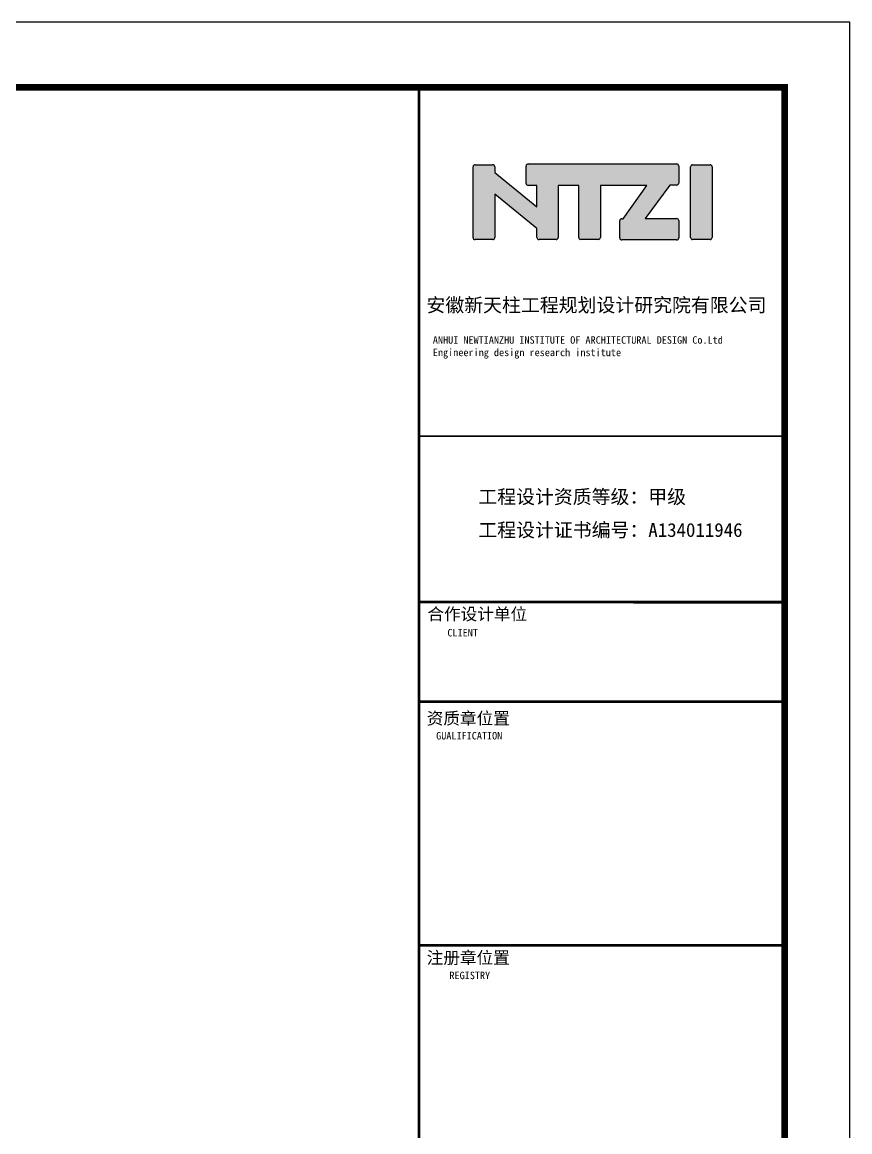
# Model space of a CAD drawing. Extents: x -4407041 to 173436, y -470270 to -29437.
# Drawn here: x -507644 to -475896, y -229783 to -187187 of the extents above; entities that cross this region are included whole.
import ezdxf

# ---------------------------------------------------------------- set-up
doc = ezdxf.new("R2010")
doc.units = 0
doc.header["$LTSCALE"] = 1000
doc.header["$MEASUREMENT"] = 0
for name, color, linetype in [('PUB_TEXT', 7, 'Continuous'), ('PUB_TITLE', 4, 'Continuous'), ('TWT_TITLE', 7, 'Continuous')]:
    doc.layers.add(name, color=color, linetype=linetype)
doc.styles.add('TQ', font='')
doc.styles.get('TQ').set_extended_font_data('SimSun')

msp = doc.modelspace()

# ---------------------------------------------------------------- hatches: boundary and pattern name
h = msp.add_hatch(color=4)
h.paths.add_polyline_path([(-489514.2, -193784.3), (-487897.8, -195105.9), (-487897.8, -195449.2, 0.4142136), (-487817.8, -195529.2), (-487160, -195529.2, 0.4142136), (-487080, -195449.2), (-487079.8, -193451.9), (-486295.6, -193451.9), (-486295.7, -195446.1, 0.4142136), (-486215.7, -195526.1), (-485540.7, -195526.1, 0.4142136), (-485460.7, -195446.1), (-485460.6, -193452.4), (-483679, -193452.5), (-484584.5, -194730.4), (-484639.6, -194730.4, 0.4142136), (-484719.6, -194810.4), (-484719.7, -195467, 0.4142136), (-484639.7, -195547), (-482539, -195547.2, 0.4142136), (-482459, -195467.2), (-482458.9, -194805, 0.4142136), (-482538.9, -194725), (-483739.5, -194725), (-482803.1, -193440.3), (-482537, -193440.3, 0.4142136), (-482457, -193360.3), (-482456.9, -192709.1, 0.4142136), (-482536.9, -192629.1), (-488233.2, -192628.7, 0.4142136), (-488313.2, -192708.7), (-488313.2, -193375.1, 0.4142136), (-488233.3, -193455.1), (-487905.6, -193455.2), (-487905.6, -194275.6), (-489518.6, -192958), (-489518, -192736.7, 0.4148904), (-489598, -192656.5), (-490268, -192656.5, 0.4142136), (-490348, -192736.5), (-490348.2, -195454.6, 0.4142136), (-490268.2, -195534.6), (-489594.3, -195534.7, 0.4142136), (-489514.3, -195454.7)])
h.paths.add_polyline_path([(-482003.9, -195449.5, 0.4142136), (-481923.9, -195529.5), (-481255.4, -195529.5, 0.4142136), (-481175.4, -195449.5), (-481175.2, -192739.6, 0.4142136), (-481255.2, -192659.6), (-481923.8, -192659.5, 0.4142136), (-482003.8, -192739.5)])

# ---------------------------------------------------------------- linework, layer by layer
at = {"color": 4}
for p, q in [((-490348.2, -195454.6), (-490348, -192736.5)), ((-490268, -192656.5), (-489598, -192656.5)), ((-489518, -192736.7), (-489518.6, -192958)), ((-489518.6, -192958), (-487905.6, -194275.6)), ((-488313.2, -193375.1), (-488313.2, -192708.7)), ((-488233.2, -192628.7), (-482536.9, -192629.1)), ((-482456.9, -192709.1), (-482457, -193360.3)), ((-482003.9, -195449.5), (-482003.8, -192739.5)), ((-481923.8, -192659.5), (-481255.2, -192659.6)), ((-481175.2, -192739.6), (-481175.4, -195449.5)), ((-489514.2, -193784.3), (-489514.3, -195454.7)), ((-487897.8, -195105.9), (-489514.2, -193784.3)), ((-487905.6, -193455.2), (-488233.3, -193455.1)), ((-487905.6, -194275.6), (-487905.6, -193455.2)), ((-487079.8, -193451.9), (-487080, -195449.2)), ((-486295.6, -193451.9), (-487079.8, -193451.9)), ((-486295.7, -195446.1), (-486295.6, -193451.9)), ((-485460.6, -193452.4), (-485460.7, -195446.1)), ((-483679, -193452.5), (-485460.6, -193452.4)), ((-484584.5, -194730.4), (-483679, -193452.5)), ((-482803.1, -193440.3), (-483739.5, -194725)), ((-482537, -193440.3), (-482803.1, -193440.3)), ((-484719.7, -195467), (-484719.6, -194810.4)), ((-484639.6, -194730.4), (-484584.5, -194730.4)), ((-483739.5, -194725), (-482538.9, -194725)), ((-482458.9, -194805), (-482459, -195467.2)), ((-487897.8, -195449.2), (-487897.8, -195105.9)), ((-489594.3, -195534.7), (-490268.2, -195534.6)), ((-487160, -195529.2), (-487817.8, -195529.2)), ((-485540.7, -195526.1), (-486215.7, -195526.1)), ((-482539, -195547.2), (-484639.7, -195547)), ((-481255.4, -195529.5), (-481923.9, -195529.5))]:
    msp.add_line(p, q, dxfattribs=at)
for centre, start, end in [((-490268, -192736.5, 0), 89.99644, 179.99644), ((-489598, -192736.5, 0), 359.86408, 89.99644), ((-488233.2, -192708.7, 0), 89.99644, 179.99644), ((-482536.9, -192709.1, 0), 359.99644, 89.99644), ((-481923.8, -192739.5, 0), 89.99644, 179.99644), ((-481255.2, -192739.6, 0), 359.99644, 89.99644), ((-488233.3, -193375.2, 0), 179.99644, 269.99644), ((-482537, -193360.3, 0), 269.99644, 359.99644), ((-484639.6, -194810.4, 0), 89.99644, 179.99644), ((-482538.9, -194805, 0), 359.99644, 89.99644), ((-490268.2, -195454.6, 0), 179.99644, 269.99644), ((-489594.3, -195454.7, 0), 269.99644, 359.99644), ((-487817.8, -195449.2, 0), 179.99644, 269.99644), ((-487160, -195449.2, 0), 269.99644, 359.99644), ((-486215.7, -195446.1, 0), 179.99644, 269.99644), ((-485540.7, -195446.1, 0), 269.99644, 359.99644), ((-484639.7, -195467, 0), 179.99644, 269.99644), ((-482539, -195467.2, 0), 269.99644, 359.99644), ((-481923.9, -195449.5, 0), 179.99644, 269.99644), ((-481255.4, -195449.5, 0), 269.99644, 359.99644)]:
    msp.add_arc(centre, 80, start, end, dxfattribs=at)
at = {"layer": 'PUB_TEXT', "color": 4}
for q in [(-480235.1, -189686.8), (-478395.6, -191010.7)]:
    msp.add_line((-478395.5, -189686.9), q, dxfattribs=at)
at = {"layer": 'PUB_TITLE', "color": 4}
msp.add_line((-478395.5, -189686.9), (-492420.4, -189686.1), dxfattribs=at)
at = {"layer": 'PUB_TITLE', "color": 4, "lineweight": 40}
msp.add_line((-492428.1, -213274.1), (-478403.2, -213275), dxfattribs=at)
at = {"layer": 'PUB_TITLE', "color": 4, "lineweight": 40, "elevation": 0}
for points, const_width in [([(-492420.4, -189686.1), (-492426.6, -289685.5)], 106.2), ([(-492420.4, -189686.1), (-492426.6, -289685.5)], 106.2), ([(-492421.3, -203073.5), (-478396.3, -203074.4)], 63.7), ([(-492421.6, -209448.5), (-478396.7, -209449.3)], 106.2), ([(-492421.9, -213273.4), (-478397, -213274.3)], 106.2), ([(-492428.7, -222624.1), (-478403.8, -222624.9)], 106.2)]:
    msp.add_lwpolyline(points, dxfattribs=dict(at, const_width=const_width))
at = {"layer": 'TWT_TITLE'}
msp.add_lwpolyline([(-661645.5, -292186.9), (-475895.5, -292186.9), (-475895.5, -187186.9), (-661645.5, -187186.9)], close=True, dxfattribs=at)
at = {"layer": 'TWT_TITLE', "const_width": 250}
msp.add_lwpolyline([(-655395.5, -289686.9), (-478395.5, -289686.9), (-478395.5, -189686.9), (-655395.5, -189686.9)], close=True, dxfattribs=at)
at = {"layer": 'TWT_TITLE', "const_width": 200}
msp.add_lwpolyline([(-478395.5, -289686.9), (-478395.5, -189686.9)], dxfattribs=at)

# ---------------------------------------------------------------- texts
at = {"layer": 'PUB_TEXT', "color": 4, "char_height": 531.247, "attachment_point": 1, "rotation": 359.99644, "style": 'TQ'}
for s, insert in [('安徽新天柱工程规划设计研究院有限公司 ', (-492135.5, -197779, 0)), ('工程设计资质等级：甲级 ', (-490146.5, -205138.6, 0)), ('工程设计证书编号：{\\C0;A134011946}', (-490146.6, -206413.6, 0))]:
    msp.add_mtext(s, dxfattribs=dict(at, insert=insert))
at = {"layer": 'PUB_TEXT', "color": 4, "attachment_point": 1, "rotation": 359.99644, "style": 'TQ'}
for s, insert, char_height, width in [('ANHUI NEWTIANZHU INSTITUTE OF ARCHITECTURAL DESIGN Co.Ltd\\PEngineering design research institute', (-491890, -199242.1, 0), 286.873, 13143.31), ('合作设计单位', (-492098, -209673.1, 0), 467.5, 4373.125), ('CLIENT', (-491332.9, -210480.6, 0), 286.87, 5998.841), ('资质章位置', (-492125.1, -213677.3, 0), 467.5, 5312.47), ('GUALIFICATION', (-491763.9, -214434, 0), 286.873, 6702.212), ('注册章位置', (-492125.7, -222865.5, 0), 467.5, 3824.978), ('REGISTRY', (-491254.3, -223635.8, 0), 286.87, 5998.841)]:
    msp.add_mtext(s, dxfattribs=dict(at, insert=insert, char_height=char_height, width=width))

doc.saveas('drawing.dxf')
